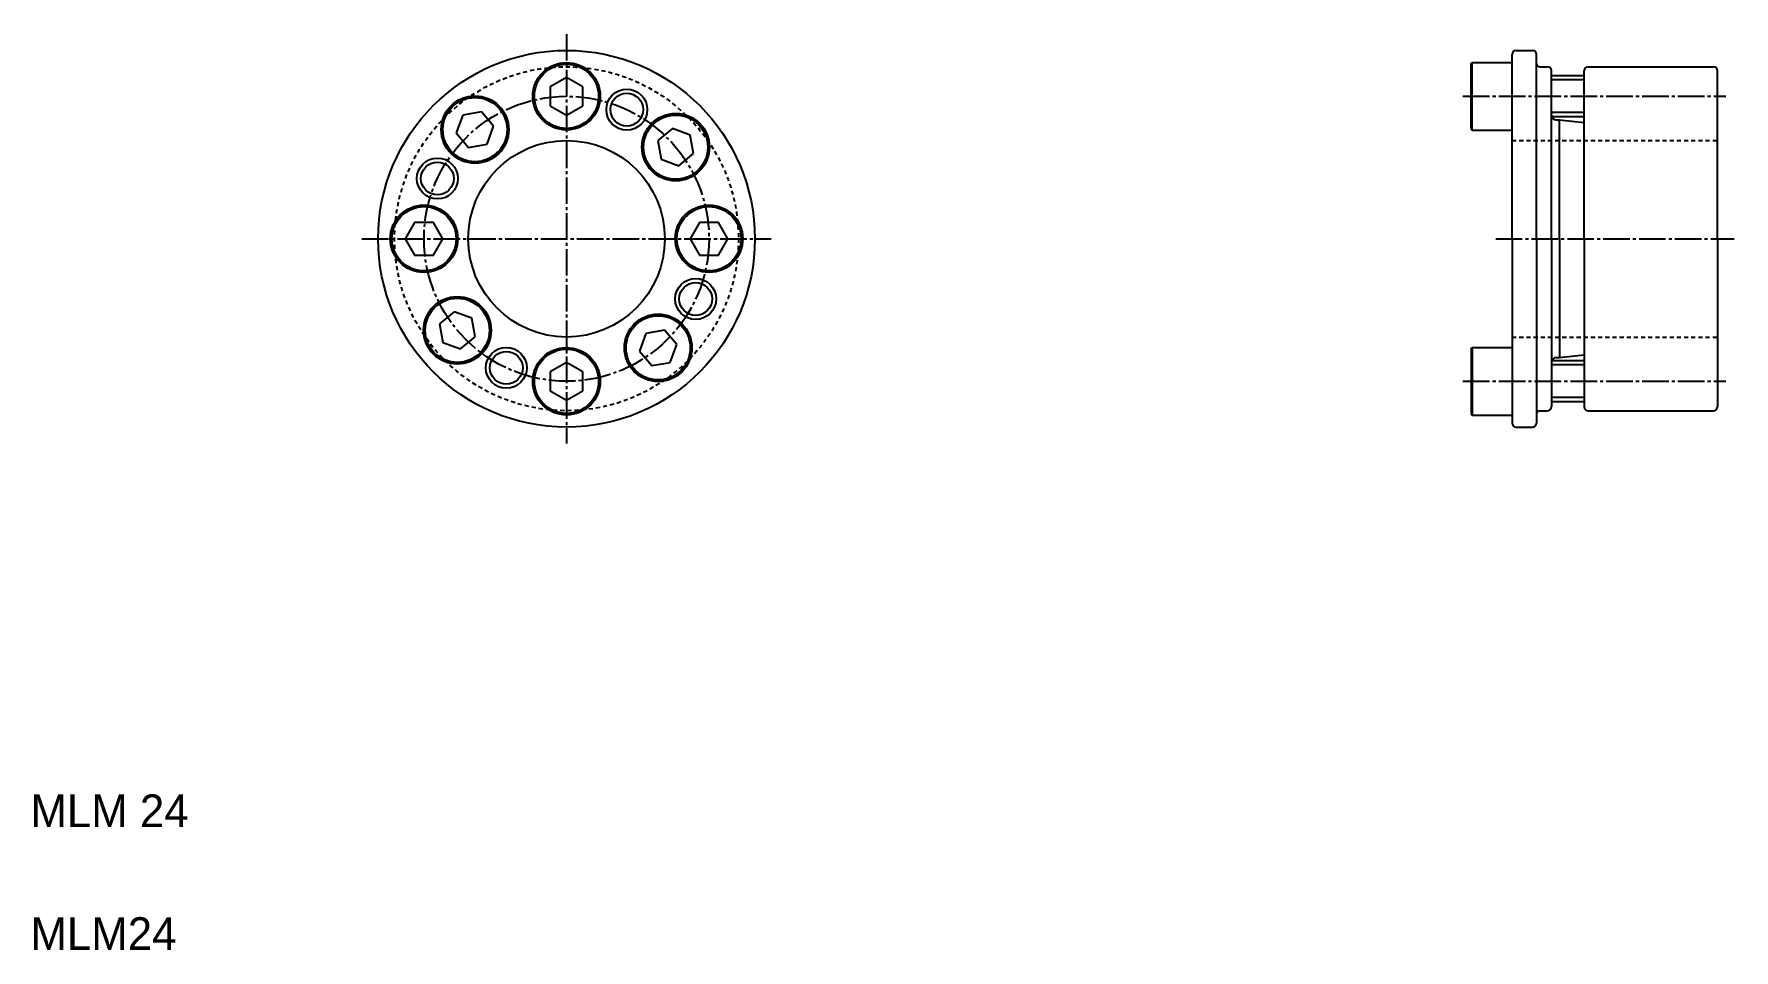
# Model space of a CAD drawing. Extents: x 10 to 218, y 10 to 122.
import ezdxf

# ---------------------------------------------------------------- set-up
doc = ezdxf.new("R2010")
doc.units = 0
doc.header["$LTSCALE"] = 0.25
doc.linetypes.add('CENTER', pattern=[17.5, 13, -1.5, 1.5, -1.5])
doc.linetypes.add('DASHED', pattern=[3.5, 2, -1.5])
doc.layers.get('0').update_dxf_attribs({"linetype": 'CONTINUOUS'})
doc.layers.add('CENTER', color=1, linetype='CENTER')

msp = doc.modelspace()

# ---------------------------------------------------------------- linework, layer by layer
for p, q in [((185.91, 118.18), (186.02, 118.38)), ((186.02, 110.13), (186.02, 118.38)), ((186.02, 118.38), (190.91, 118.38)), ((190.91, 96.85), (190.91, 119.35)), ((190.91, 110.13), (190.91, 118.38)), ((191.41, 119.85), (193.41, 119.85)), ((193.91, 96.85), (193.91, 119.35)), ((75.46, 116.56), (73.46, 115.41)), ((77.46, 115.41), (75.46, 116.56)), ((185.91, 110.33), (185.91, 118.18)), ((190.91, 111.75), (190.91, 116.75)), ((194.32, 117.85), (195.21, 117.85)), ((195.71, 96.85), (195.71, 117.35)), ((199.71, 116.75), (195.71, 116.75)), ((199.71, 96.85), (199.71, 117.35)), ((200.21, 117.85), (215.51, 117.85)), ((216.01, 96.85), (216.01, 117.35)), ((73.46, 115.41), (73.46, 113.1)), ((76.46, 115.99), (76.46, 115.99)), ((76.96, 115.7), (76.96, 115.7)), ((77.46, 113.1), (77.46, 115.41)), ((65.07, 112.35), (62.79, 111.95)), ((66.55, 110.59), (65.07, 112.35)), ((73.46, 113.1), (75.46, 111.95)), ((75.46, 111.95), (77.46, 113.1)), ((62.79, 111.95), (62, 109.78)), ((65.76, 108.41), (66.55, 110.59)), ((88.39, 110.31), (86.62, 108.83)), ((90.56, 109.52), (88.39, 110.31)), ((185.91, 110.33), (186.02, 110.13)), ((186.02, 110.13), (190.91, 110.13)), ((199.71, 111.75), (195.71, 111.75)), ((196.31, 111.37), (196.71, 111.37)), ((196.71, 96.85), (196.71, 111.37)), ((196.71, 111.37), (199.71, 111.03)), ((62, 109.78), (63.49, 108.01)), ((63.49, 108.01), (65.76, 108.41)), ((86.62, 108.83), (87.02, 106.55)), ((90.96, 107.25), (90.56, 109.52)), ((87.02, 106.55), (89.19, 105.77)), ((89.19, 105.77), (90.96, 107.25)), ((56.91, 98.85), (55.75, 96.85)), ((59.22, 98.85), (56.91, 98.85)), ((60.37, 96.85), (59.22, 98.85)), ((91.71, 98.85), (90.55, 96.85)), ((94.02, 98.85), (91.71, 98.85)), ((95.17, 96.85), (94.02, 98.85)), ((55.75, 96.85), (56.91, 94.85)), ((59.22, 94.85), (60.37, 96.85)), ((90.55, 96.85), (91.71, 94.85)), ((94.02, 94.85), (95.17, 96.85)), ((190.91, 96.85), (190.91, 74.35)), ((193.91, 96.85), (193.91, 74.35)), ((195.71, 96.85), (195.71, 76.35)), ((196.71, 96.85), (196.71, 82.34)), ((199.71, 96.85), (199.71, 76.35)), ((216.01, 96.85), (216.01, 76.35)), ((56.91, 94.85), (59.22, 94.85)), ((91.71, 94.85), (94.02, 94.85)), ((61.73, 87.94), (59.96, 86.46)), ((63.9, 87.15), (61.73, 87.94)), ((59.96, 86.46), (60.36, 84.19)), ((64.3, 84.88), (63.9, 87.15)), ((85.16, 85.29), (84.37, 83.12)), ((87.44, 85.7), (85.16, 85.29)), ((88.92, 83.93), (87.44, 85.7)), ((60.36, 84.19), (62.53, 83.4)), ((62.53, 83.4), (64.3, 84.88)), ((84.37, 83.12), (85.86, 81.36)), ((88.13, 81.76), (88.92, 83.93)), ((185.91, 83.38), (186.02, 83.58)), ((185.91, 83.38), (185.91, 75.53)), ((186.02, 83.58), (186.02, 75.33)), ((186.02, 83.58), (190.91, 83.58)), ((190.91, 83.58), (190.91, 75.33)), ((75.46, 81.76), (73.46, 80.61)), ((77.46, 80.61), (75.46, 81.76)), ((85.86, 81.36), (88.13, 81.76)), ((190.91, 81.95), (190.91, 76.95)), ((199.71, 81.95), (195.71, 81.95)), ((196.31, 82.34), (196.71, 82.34)), ((196.71, 82.34), (199.71, 82.68)), ((73.46, 80.61), (73.46, 78.3)), ((77.46, 78.3), (77.46, 80.61)), ((73.46, 78.3), (75.46, 77.15)), ((75.46, 77.15), (77.46, 78.3)), ((199.71, 76.95), (195.71, 76.95)), ((185.91, 75.53), (186.02, 75.33)), ((186.02, 75.33), (190.91, 75.33)), ((194.32, 75.85), (195.21, 75.85)), ((200.21, 75.85), (215.51, 75.85)), ((191.41, 73.85), (193.41, 73.85))]:
    msp.add_line(p, q)
at = {"color": 3}
for p, q in [((199.71, 116.25), (195.71, 116.25)), ((199.71, 112.25), (195.71, 112.25)), ((199.71, 81.45), (195.71, 81.45)), ((199.71, 77.45), (195.71, 77.45))]:
    msp.add_line(p, q, dxfattribs=at)
at = {"color": 3, "linetype": 'DASHED'}
for p, q in [((190.91, 108.85), (216.01, 108.85)), ((190.91, 84.85), (216.01, 84.85))]:
    msp.add_line(p, q, dxfattribs=at)
for centre, radius in [((75.46, 96.85), 23), ((75.46, 114.25), 4.12), ((75.46, 114.25), 3.92), ((64.28, 110.18), 4.12), ((82.82, 112.62), 2), ((64.28, 110.18), 3.92), ((88.79, 108.04), 4.12), ((88.79, 108.04), 3.92), ((75.46, 96.85), 12), ((59.69, 104.21), 2), ((58.06, 96.85), 4.12), ((58.06, 96.85), 3.92), ((92.86, 96.85), 4.12), ((92.86, 96.85), 3.92), ((91.23, 89.5), 2), ((62.13, 85.67), 4.12), ((62.13, 85.67), 3.92), ((86.65, 83.53), 4.12), ((86.65, 83.53), 3.92), ((68.11, 81.09), 2), ((75.46, 79.45), 4.12), ((75.46, 79.45), 3.92)]:
    msp.add_circle(centre, radius)
msp.add_circle((75.46, 96.85), 21, dxfattribs=at)
at = {"color": 3}
for centre in [(82.82, 112.62), (59.69, 104.21), (91.23, 89.5), (68.11, 81.09)]:
    msp.add_circle(centre, 2.5, dxfattribs=at)
for centre, radius, start, end in [((191.41, 119.35), 0.5, 90, 180), ((193.41, 119.35), 0.5, 0, 90), ((194.32, 118.26), 0.41, 180, 270), ((195.21, 117.35), 0.5, 0, 90), ((200.21, 117.35), 0.5, 90, 180), ((215.51, 117.35), 0.5, 0, 90), ((196.31, 111.97), 0.6, 180.0007, 270), ((196.31, 81.74), 0.6, 90, 179.9993), ((194.32, 75.44), 0.41, 90, 180), ((195.21, 76.35), 0.5, 270, 0), ((200.21, 76.35), 0.5, 180, 270), ((215.51, 76.35), 0.5, 270, 0), ((191.41, 74.35), 0.5, 180, 270), ((193.41, 74.35), 0.5, 270, 0)]:
    msp.add_arc(centre, radius, start, end)
at = {"layer": 'CENTER', "color": 1, "linetype": 'CENTER'}
for p, q in [((75.46, 121.85), (75.46, 71.85)), ((184.91, 114.25), (217.01, 114.25)), ((50.46, 96.85), (100.46, 96.85)), ((188.91, 96.85), (218.01, 96.85)), ((184.91, 79.45), (217.01, 79.45))]:
    msp.add_line(p, q, dxfattribs=at)
msp.add_circle((75.46, 96.85), 17.4, dxfattribs=at)

# ---------------------------------------------------------------- texts
for s, p in [('MLM 24', (10, 25)), ('MLM24', (10, 10))]:
    msp.add_text(s, height=4).set_placement(p)

doc.saveas('drawing.dxf')
